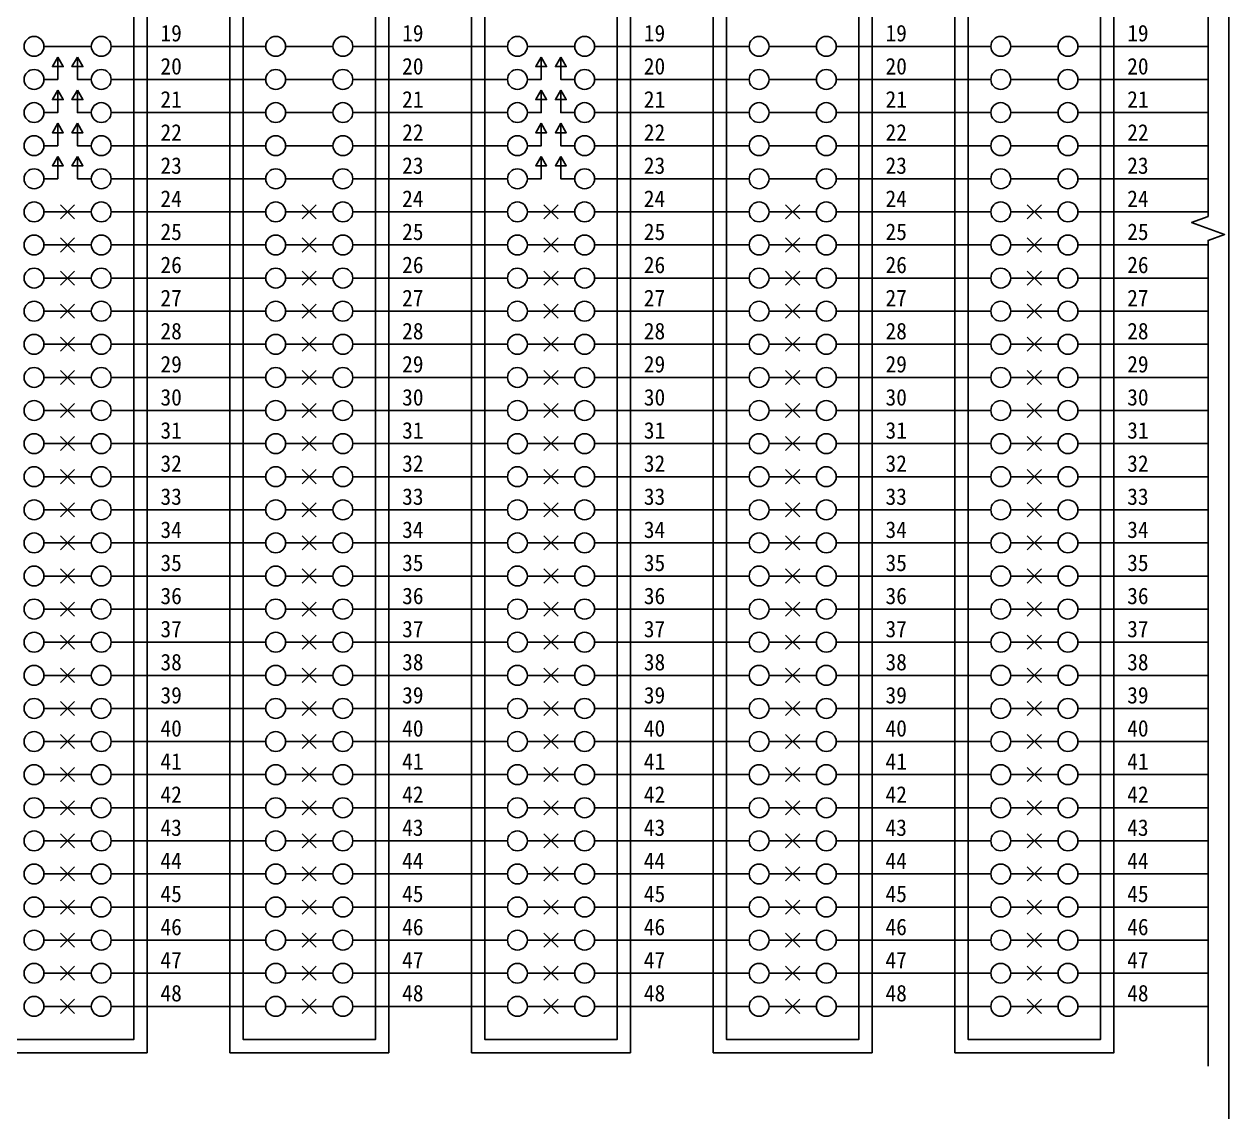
# Model space of a CAD drawing. Extents: x 11696 to 12866, y -1080 to -251.
# Drawn here: x 12647.9 to 12866.2, y -714 to -516.8 of the extents above; entities that cross this region are included whole.
import ezdxf
from ezdxf.enums import TextEntityAlignment as Align

# ---------------------------------------------------------------- set-up
doc = ezdxf.new("R2010")
doc.units = 0
doc.header["$LTSCALE"] = 10
doc.header["$MEASUREMENT"] = 0
for name, color, linetype in [('TN-CABL', 4, 'Continuous'), ('TN-TABL', 3, 'Continuous'), ('TN-TEXT', 3, 'Continuous'), ('TT-MACL', 6, 'Continuous'), ('TX-PAPR', 2, 'Continuous')]:
    doc.layers.add(name, color=color, linetype=linetype)
doc.styles.get("Standard").update_dxf_attribs({"font": 'GulimChe.ttf'})

msp = doc.modelspace()

# ---------------------------------------------------------------- linework, layer by layer
at = {"layer": 'TN-CABL', "flags": 128}
for points in [[(12660.07, -520.85), (12651.48, -520.85)], [(12691.69, -520.85), (12663.67, -520.85)], [(12703.87, -520.85), (12695.28, -520.85)], [(12735.49, -520.85), (12707.47, -520.85)], [(12747.67, -520.85), (12739.08, -520.85)], [(12779.29, -520.85), (12751.27, -520.85)], [(12791.47, -520.85), (12782.88, -520.85)], [(12823.09, -520.85), (12795.07, -520.85)], [(12835.27, -520.85), (12826.68, -520.85)], [(12862.47, -520.85), (12838.87, -520.85)], [(12691.69, -526.85), (12663.67, -526.85)], [(12703.87, -526.85), (12695.28, -526.85)], [(12735.49, -526.85), (12707.47, -526.85)], [(12779.29, -526.85), (12751.27, -526.85)], [(12791.47, -526.85), (12782.88, -526.85)], [(12823.09, -526.85), (12795.07, -526.85)], [(12835.27, -526.85), (12826.68, -526.85)], [(12862.47, -526.85), (12838.87, -526.85)], [(12691.69, -532.85), (12663.67, -532.85)], [(12703.87, -532.85), (12695.28, -532.85)], [(12735.49, -532.85), (12707.47, -532.85)], [(12779.29, -532.85), (12751.27, -532.85)], [(12791.47, -532.85), (12782.88, -532.85)], [(12823.09, -532.85), (12795.07, -532.85)], [(12835.27, -532.85), (12826.68, -532.85)], [(12862.47, -532.85), (12838.87, -532.85)], [(12691.69, -538.85), (12663.67, -538.85)], [(12703.87, -538.85), (12695.28, -538.85)], [(12735.49, -538.85), (12707.47, -538.85)], [(12779.29, -538.85), (12751.27, -538.85)], [(12791.47, -538.85), (12782.88, -538.85)], [(12823.09, -538.85), (12795.07, -538.85)], [(12835.27, -538.85), (12826.68, -538.85)], [(12862.47, -538.85), (12838.87, -538.85)], [(12691.69, -544.85), (12663.67, -544.85)], [(12703.87, -544.85), (12695.28, -544.85)], [(12735.49, -544.85), (12707.47, -544.85)], [(12779.29, -544.85), (12751.27, -544.85)], [(12791.47, -544.85), (12782.88, -544.85)], [(12823.09, -544.85), (12795.07, -544.85)], [(12835.27, -544.85), (12826.68, -544.85)], [(12862.47, -544.85), (12838.87, -544.85)], [(12660.07, -550.85), (12651.48, -550.85)], [(12691.69, -550.85), (12663.67, -550.85)], [(12703.87, -550.85), (12695.28, -550.85)], [(12735.49, -550.85), (12707.47, -550.85)], [(12747.67, -550.85), (12739.08, -550.85)], [(12779.29, -550.85), (12751.27, -550.85)], [(12791.47, -550.85), (12782.88, -550.85)], [(12823.09, -550.85), (12795.07, -550.85)], [(12835.27, -550.85), (12826.68, -550.85)], [(12862.47, -550.85), (12838.87, -550.85)], [(12660.07, -556.85), (12651.48, -556.85)], [(12663.67, -556.85), (12691.69, -556.85)], [(12703.87, -556.85), (12695.28, -556.85)], [(12707.47, -556.85), (12735.49, -556.85)], [(12747.67, -556.85), (12739.08, -556.85)], [(12751.27, -556.85), (12779.29, -556.85)], [(12791.47, -556.85), (12782.88, -556.85)], [(12795.07, -556.85), (12823.09, -556.85)], [(12835.27, -556.85), (12826.68, -556.85)], [(12838.87, -556.85), (12862.47, -556.85)], [(12660.07, -562.85), (12651.48, -562.85)], [(12691.69, -562.85), (12663.67, -562.85)], [(12703.87, -562.85), (12695.28, -562.85)], [(12735.49, -562.85), (12707.47, -562.85)], [(12747.67, -562.85), (12739.08, -562.85)], [(12779.29, -562.85), (12751.27, -562.85)], [(12791.47, -562.85), (12782.88, -562.85)], [(12823.09, -562.85), (12795.07, -562.85)], [(12835.27, -562.85), (12826.68, -562.85)], [(12862.47, -562.85), (12838.87, -562.85)], [(12660.07, -568.85), (12651.48, -568.85)], [(12691.69, -568.85), (12663.67, -568.85)], [(12703.87, -568.85), (12695.28, -568.85)], [(12735.49, -568.85), (12707.47, -568.85)], [(12747.67, -568.85), (12739.08, -568.85)], [(12779.29, -568.85), (12751.27, -568.85)], [(12791.47, -568.85), (12782.88, -568.85)], [(12823.09, -568.85), (12795.07, -568.85)], [(12835.27, -568.85), (12826.68, -568.85)], [(12862.47, -568.85), (12838.87, -568.85)], [(12660.07, -574.85), (12651.48, -574.85)], [(12691.69, -574.85), (12663.67, -574.85)], [(12703.87, -574.85), (12695.28, -574.85)], [(12735.49, -574.85), (12707.47, -574.85)], [(12747.67, -574.85), (12739.08, -574.85)], [(12779.29, -574.85), (12751.27, -574.85)], [(12791.47, -574.85), (12782.88, -574.85)], [(12823.09, -574.85), (12795.07, -574.85)], [(12835.27, -574.85), (12826.68, -574.85)], [(12862.47, -574.85), (12838.87, -574.85)], [(12660.07, -580.85), (12651.48, -580.85)], [(12691.69, -580.85), (12663.67, -580.85)], [(12703.87, -580.85), (12695.28, -580.85)], [(12735.49, -580.85), (12707.47, -580.85)], [(12747.67, -580.85), (12739.08, -580.85)], [(12779.29, -580.85), (12751.27, -580.85)], [(12791.47, -580.85), (12782.88, -580.85)], [(12823.09, -580.85), (12795.07, -580.85)], [(12835.27, -580.85), (12826.68, -580.85)], [(12862.47, -580.85), (12838.87, -580.85)], [(12660.07, -586.85), (12651.48, -586.85)], [(12691.69, -586.85), (12663.67, -586.85)], [(12703.87, -586.85), (12695.28, -586.85)], [(12735.49, -586.85), (12707.47, -586.85)], [(12747.67, -586.85), (12739.08, -586.85)], [(12779.29, -586.85), (12751.27, -586.85)], [(12791.47, -586.85), (12782.88, -586.85)], [(12823.09, -586.85), (12795.07, -586.85)], [(12835.27, -586.85), (12826.68, -586.85)], [(12862.47, -586.85), (12838.87, -586.85)], [(12660.07, -592.85), (12651.48, -592.85)], [(12691.69, -592.85), (12663.67, -592.85)], [(12703.87, -592.85), (12695.28, -592.85)], [(12735.49, -592.85), (12707.47, -592.85)], [(12747.67, -592.85), (12739.08, -592.85)], [(12779.29, -592.85), (12751.27, -592.85)], [(12791.47, -592.85), (12782.88, -592.85)], [(12823.09, -592.85), (12795.07, -592.85)], [(12835.27, -592.85), (12826.68, -592.85)], [(12862.47, -592.85), (12838.87, -592.85)], [(12660.07, -598.85), (12651.48, -598.85)], [(12691.69, -598.85), (12663.67, -598.85)], [(12703.87, -598.85), (12695.28, -598.85)], [(12735.49, -598.85), (12707.47, -598.85)], [(12747.67, -598.85), (12739.08, -598.85)], [(12779.29, -598.85), (12751.27, -598.85)], [(12791.47, -598.85), (12782.88, -598.85)], [(12823.09, -598.85), (12795.07, -598.85)], [(12835.27, -598.85), (12826.68, -598.85)], [(12862.47, -598.85), (12838.87, -598.85)], [(12660.07, -604.85), (12651.48, -604.85)], [(12691.69, -604.85), (12663.67, -604.85)], [(12703.87, -604.85), (12695.28, -604.85)], [(12735.49, -604.85), (12707.47, -604.85)], [(12747.67, -604.85), (12739.08, -604.85)], [(12779.29, -604.85), (12751.27, -604.85)], [(12791.47, -604.85), (12782.88, -604.85)], [(12823.09, -604.85), (12795.07, -604.85)], [(12835.27, -604.85), (12826.68, -604.85)], [(12862.47, -604.85), (12838.87, -604.85)], [(12660.07, -610.85), (12651.48, -610.85)], [(12691.69, -610.85), (12663.67, -610.85)], [(12703.87, -610.85), (12695.28, -610.85)], [(12735.49, -610.85), (12707.47, -610.85)], [(12747.67, -610.85), (12739.08, -610.85)], [(12779.29, -610.85), (12751.27, -610.85)], [(12791.47, -610.85), (12782.88, -610.85)], [(12823.09, -610.85), (12795.07, -610.85)], [(12835.27, -610.85), (12826.68, -610.85)], [(12862.47, -610.85), (12838.87, -610.85)], [(12660.07, -616.85), (12651.48, -616.85)], [(12691.69, -616.85), (12663.67, -616.85)], [(12703.87, -616.85), (12695.28, -616.85)], [(12735.49, -616.85), (12707.47, -616.85)], [(12747.67, -616.85), (12739.08, -616.85)], [(12779.29, -616.85), (12751.27, -616.85)], [(12791.47, -616.85), (12782.88, -616.85)], [(12823.09, -616.85), (12795.07, -616.85)], [(12835.27, -616.85), (12826.68, -616.85)], [(12862.47, -616.85), (12838.87, -616.85)], [(12660.07, -622.85), (12651.48, -622.85)], [(12691.69, -622.85), (12663.67, -622.85)], [(12703.87, -622.85), (12695.28, -622.85)], [(12735.49, -622.85), (12707.47, -622.85)], [(12747.67, -622.85), (12739.08, -622.85)], [(12779.29, -622.85), (12751.27, -622.85)], [(12791.47, -622.85), (12782.88, -622.85)], [(12823.09, -622.85), (12795.07, -622.85)], [(12835.27, -622.85), (12826.68, -622.85)], [(12862.47, -622.85), (12838.87, -622.85)], [(12660.07, -628.85), (12651.48, -628.85)], [(12691.69, -628.85), (12663.67, -628.85)], [(12703.87, -628.85), (12695.28, -628.85)], [(12735.49, -628.85), (12707.47, -628.85)], [(12747.67, -628.85), (12739.08, -628.85)], [(12779.29, -628.85), (12751.27, -628.85)], [(12791.47, -628.85), (12782.88, -628.85)], [(12823.09, -628.85), (12795.07, -628.85)], [(12835.27, -628.85), (12826.68, -628.85)], [(12862.47, -628.85), (12838.87, -628.85)], [(12660.07, -634.85), (12651.48, -634.85)], [(12691.69, -634.85), (12663.67, -634.85)], [(12703.87, -634.85), (12695.28, -634.85)], [(12735.49, -634.85), (12707.47, -634.85)], [(12747.67, -634.85), (12739.08, -634.85)], [(12779.29, -634.85), (12751.27, -634.85)], [(12791.47, -634.85), (12782.88, -634.85)], [(12823.09, -634.85), (12795.07, -634.85)], [(12835.27, -634.85), (12826.68, -634.85)], [(12862.47, -634.85), (12838.87, -634.85)], [(12660.07, -640.85), (12651.48, -640.85)], [(12691.69, -640.85), (12663.67, -640.85)], [(12703.87, -640.85), (12695.28, -640.85)], [(12735.49, -640.85), (12707.47, -640.85)], [(12747.67, -640.85), (12739.08, -640.85)], [(12779.29, -640.85), (12751.27, -640.85)], [(12791.47, -640.85), (12782.88, -640.85)], [(12823.09, -640.85), (12795.07, -640.85)], [(12835.27, -640.85), (12826.68, -640.85)], [(12862.47, -640.85), (12838.87, -640.85)], [(12660.07, -646.85), (12651.48, -646.85)], [(12691.69, -646.85), (12663.67, -646.85)], [(12703.87, -646.85), (12695.28, -646.85)], [(12735.49, -646.85), (12707.47, -646.85)], [(12747.67, -646.85), (12739.08, -646.85)], [(12779.29, -646.85), (12751.27, -646.85)], [(12791.47, -646.85), (12782.88, -646.85)], [(12823.09, -646.85), (12795.07, -646.85)], [(12835.27, -646.85), (12826.68, -646.85)], [(12862.47, -646.85), (12838.87, -646.85)], [(12660.07, -652.85), (12651.48, -652.85)], [(12691.69, -652.85), (12663.67, -652.85)], [(12703.87, -652.85), (12695.28, -652.85)], [(12735.49, -652.85), (12707.47, -652.85)], [(12747.67, -652.85), (12739.08, -652.85)], [(12779.29, -652.85), (12751.27, -652.85)], [(12791.47, -652.85), (12782.88, -652.85)], [(12823.09, -652.85), (12795.07, -652.85)], [(12835.27, -652.85), (12826.68, -652.85)], [(12862.47, -652.85), (12838.87, -652.85)], [(12660.07, -658.85), (12651.48, -658.85)], [(12691.69, -658.85), (12663.67, -658.85)], [(12703.87, -658.85), (12695.28, -658.85)], [(12735.49, -658.85), (12707.47, -658.85)], [(12747.67, -658.85), (12739.08, -658.85)], [(12779.29, -658.85), (12751.27, -658.85)], [(12791.47, -658.85), (12782.88, -658.85)], [(12823.09, -658.85), (12795.07, -658.85)], [(12835.27, -658.85), (12826.68, -658.85)], [(12862.47, -658.85), (12838.87, -658.85)], [(12660.07, -664.85), (12651.48, -664.85)], [(12691.69, -664.85), (12663.67, -664.85)], [(12703.87, -664.85), (12695.28, -664.85)], [(12735.49, -664.85), (12707.47, -664.85)], [(12747.67, -664.85), (12739.08, -664.85)], [(12779.29, -664.85), (12751.27, -664.85)], [(12791.47, -664.85), (12782.88, -664.85)], [(12823.09, -664.85), (12795.07, -664.85)], [(12835.27, -664.85), (12826.68, -664.85)], [(12862.47, -664.85), (12838.87, -664.85)], [(12660.07, -670.85), (12651.48, -670.85)], [(12691.69, -670.85), (12663.67, -670.85)], [(12703.87, -670.85), (12695.28, -670.85)], [(12735.49, -670.85), (12707.47, -670.85)], [(12747.67, -670.85), (12739.08, -670.85)], [(12779.29, -670.85), (12751.27, -670.85)], [(12791.47, -670.85), (12782.88, -670.85)], [(12823.09, -670.85), (12795.07, -670.85)], [(12835.27, -670.85), (12826.68, -670.85)], [(12862.47, -670.85), (12838.87, -670.85)], [(12660.07, -676.85), (12651.48, -676.85)], [(12691.69, -676.85), (12663.67, -676.85)], [(12703.87, -676.85), (12695.28, -676.85)], [(12735.49, -676.85), (12707.47, -676.85)], [(12747.67, -676.85), (12739.08, -676.85)], [(12779.29, -676.85), (12751.27, -676.85)], [(12791.47, -676.85), (12782.88, -676.85)], [(12823.09, -676.85), (12795.07, -676.85)], [(12835.27, -676.85), (12826.68, -676.85)], [(12862.47, -676.85), (12838.87, -676.85)], [(12660.07, -682.85), (12651.48, -682.85)], [(12691.69, -682.85), (12663.67, -682.85)], [(12703.87, -682.85), (12695.28, -682.85)], [(12735.49, -682.85), (12707.47, -682.85)], [(12747.67, -682.85), (12739.08, -682.85)], [(12779.29, -682.85), (12751.27, -682.85)], [(12791.47, -682.85), (12782.88, -682.85)], [(12823.09, -682.85), (12795.07, -682.85)], [(12835.27, -682.85), (12826.68, -682.85)], [(12862.47, -682.85), (12838.87, -682.85)], [(12660.07, -688.85), (12651.48, -688.85)], [(12691.69, -688.85), (12663.67, -688.85)], [(12703.87, -688.85), (12695.28, -688.85)], [(12735.49, -688.85), (12707.47, -688.85)], [(12747.67, -688.85), (12739.08, -688.85)], [(12779.29, -688.85), (12751.27, -688.85)], [(12791.47, -688.85), (12782.88, -688.85)], [(12823.09, -688.85), (12795.07, -688.85)], [(12835.27, -688.85), (12826.68, -688.85)], [(12862.47, -688.85), (12838.87, -688.85)], [(12660.07, -694.85), (12651.48, -694.85)], [(12691.69, -694.85), (12663.67, -694.85)], [(12703.87, -694.85), (12695.28, -694.85)], [(12735.49, -694.85), (12707.47, -694.85)], [(12747.67, -694.85), (12739.08, -694.85)], [(12779.29, -694.85), (12751.27, -694.85)], [(12791.47, -694.85), (12782.88, -694.85)], [(12823.09, -694.85), (12795.07, -694.85)], [(12835.27, -694.85), (12826.68, -694.85)], [(12862.47, -694.85), (12838.87, -694.85)]]:
    msp.add_lwpolyline(points, dxfattribs=at)
at = {"layer": 'TN-CABL', "ltscale": 1.5}
for points in [[(12651.48, -526.85), (12654, -526.85), (12654, -522.79)], [(12660.07, -526.85), (12657.55, -526.85), (12657.55, -522.79)], [(12739.08, -526.85), (12741.6, -526.85), (12741.6, -522.79)], [(12747.67, -526.85), (12745.15, -526.85), (12745.15, -522.79)], [(12651.48, -532.85), (12654, -532.85), (12654, -528.79)], [(12660.07, -532.85), (12657.55, -532.85), (12657.55, -528.79)], [(12739.08, -532.85), (12741.6, -532.85), (12741.6, -528.79)], [(12747.67, -532.85), (12745.15, -532.85), (12745.15, -528.79)], [(12651.48, -538.85), (12654, -538.85), (12654, -534.79)], [(12660.07, -538.85), (12657.55, -538.85), (12657.55, -534.79)], [(12739.08, -538.85), (12741.6, -538.85), (12741.6, -534.79)], [(12747.67, -538.85), (12745.15, -538.85), (12745.15, -534.79)], [(12651.48, -544.85), (12654, -544.85), (12654, -540.79)], [(12660.07, -544.85), (12657.55, -544.85), (12657.55, -540.79)], [(12739.08, -544.85), (12741.6, -544.85), (12741.6, -540.79)], [(12747.67, -544.85), (12745.15, -544.85), (12745.15, -540.79)], [(12654.5, -549.57), (12657.05, -552.12)], [(12657.05, -549.57), (12654.5, -552.12)], [(12698.3, -549.57), (12700.85, -552.12)], [(12700.85, -549.57), (12698.3, -552.12)], [(12742.1, -549.57), (12744.65, -552.12)], [(12744.65, -549.57), (12742.1, -552.12)], [(12785.9, -549.57), (12788.45, -552.12)], [(12788.45, -549.57), (12785.9, -552.12)], [(12829.7, -549.57), (12832.25, -552.12)], [(12832.25, -549.57), (12829.7, -552.12)], [(12654.5, -555.57), (12657.05, -558.12)], [(12657.05, -555.57), (12654.5, -558.12)], [(12698.3, -555.57), (12700.85, -558.12)], [(12700.85, -555.57), (12698.3, -558.12)], [(12742.1, -555.57), (12744.65, -558.12)], [(12744.65, -555.57), (12742.1, -558.12)], [(12785.9, -555.57), (12788.45, -558.12)], [(12788.45, -555.57), (12785.9, -558.12)], [(12829.7, -555.57), (12832.25, -558.12)], [(12832.25, -555.57), (12829.7, -558.12)], [(12654.5, -561.57), (12657.05, -564.12)], [(12657.05, -561.57), (12654.5, -564.12)], [(12698.3, -561.57), (12700.85, -564.12)], [(12700.85, -561.57), (12698.3, -564.12)], [(12742.1, -561.57), (12744.65, -564.12)], [(12744.65, -561.57), (12742.1, -564.12)], [(12785.9, -561.57), (12788.45, -564.12)], [(12788.45, -561.57), (12785.9, -564.12)], [(12829.7, -561.57), (12832.25, -564.12)], [(12832.25, -561.57), (12829.7, -564.12)], [(12654.5, -567.57), (12657.05, -570.12)], [(12657.05, -567.57), (12654.5, -570.12)], [(12698.3, -567.57), (12700.85, -570.12)], [(12700.85, -567.57), (12698.3, -570.12)], [(12742.1, -567.57), (12744.65, -570.12)], [(12744.65, -567.57), (12742.1, -570.12)], [(12785.9, -567.57), (12788.45, -570.12)], [(12788.45, -567.57), (12785.9, -570.12)], [(12829.7, -567.57), (12832.25, -570.12)], [(12832.25, -567.57), (12829.7, -570.12)], [(12654.5, -573.57), (12657.05, -576.12)], [(12657.05, -573.57), (12654.5, -576.12)], [(12698.3, -573.57), (12700.85, -576.12)], [(12700.85, -573.57), (12698.3, -576.12)], [(12742.1, -573.57), (12744.65, -576.12)], [(12744.65, -573.57), (12742.1, -576.12)], [(12785.9, -573.57), (12788.45, -576.12)], [(12788.45, -573.57), (12785.9, -576.12)], [(12829.7, -573.57), (12832.25, -576.12)], [(12832.25, -573.57), (12829.7, -576.12)], [(12654.5, -579.57), (12657.05, -582.12)], [(12657.05, -579.57), (12654.5, -582.12)], [(12698.3, -579.57), (12700.85, -582.12)], [(12700.85, -579.57), (12698.3, -582.12)], [(12742.1, -579.57), (12744.65, -582.12)], [(12744.65, -579.57), (12742.1, -582.12)], [(12785.9, -579.57), (12788.45, -582.12)], [(12788.45, -579.57), (12785.9, -582.12)], [(12829.7, -579.57), (12832.25, -582.12)], [(12832.25, -579.57), (12829.7, -582.12)], [(12654.5, -585.57), (12657.05, -588.12)], [(12657.05, -585.57), (12654.5, -588.12)], [(12698.3, -585.57), (12700.85, -588.12)], [(12700.85, -585.57), (12698.3, -588.12)], [(12742.1, -585.57), (12744.65, -588.12)], [(12744.65, -585.57), (12742.1, -588.12)], [(12785.9, -585.57), (12788.45, -588.12)], [(12788.45, -585.57), (12785.9, -588.12)], [(12829.7, -585.57), (12832.25, -588.12)], [(12832.25, -585.57), (12829.7, -588.12)], [(12654.5, -591.57), (12657.05, -594.12)], [(12657.05, -591.57), (12654.5, -594.12)], [(12698.3, -591.57), (12700.85, -594.12)], [(12700.85, -591.57), (12698.3, -594.12)], [(12742.1, -591.57), (12744.65, -594.12)], [(12744.65, -591.57), (12742.1, -594.12)], [(12785.9, -591.57), (12788.45, -594.12)], [(12788.45, -591.57), (12785.9, -594.12)], [(12829.7, -591.57), (12832.25, -594.12)], [(12832.25, -591.57), (12829.7, -594.12)], [(12654.5, -597.57), (12657.05, -600.12)], [(12657.05, -597.57), (12654.5, -600.12)], [(12698.3, -597.57), (12700.85, -600.12)], [(12700.85, -597.57), (12698.3, -600.12)], [(12742.1, -597.57), (12744.65, -600.12)], [(12744.65, -597.57), (12742.1, -600.12)], [(12785.9, -597.57), (12788.45, -600.12)], [(12788.45, -597.57), (12785.9, -600.12)], [(12829.7, -597.57), (12832.25, -600.12)], [(12832.25, -597.57), (12829.7, -600.12)], [(12654.5, -603.57), (12657.05, -606.12)], [(12657.05, -603.57), (12654.5, -606.12)], [(12698.3, -603.57), (12700.85, -606.12)], [(12700.85, -603.57), (12698.3, -606.12)], [(12742.1, -603.57), (12744.65, -606.12)], [(12744.65, -603.57), (12742.1, -606.12)], [(12785.9, -603.57), (12788.45, -606.12)], [(12788.45, -603.57), (12785.9, -606.12)], [(12829.7, -603.57), (12832.25, -606.12)], [(12832.25, -603.57), (12829.7, -606.12)], [(12654.5, -609.57), (12657.05, -612.12)], [(12657.05, -609.57), (12654.5, -612.12)], [(12698.3, -609.57), (12700.85, -612.12)], [(12700.85, -609.57), (12698.3, -612.12)], [(12742.1, -609.57), (12744.65, -612.12)], [(12744.65, -609.57), (12742.1, -612.12)], [(12785.9, -609.57), (12788.45, -612.12)], [(12788.45, -609.57), (12785.9, -612.12)], [(12829.7, -609.57), (12832.25, -612.12)], [(12832.25, -609.57), (12829.7, -612.12)], [(12654.5, -615.57), (12657.05, -618.12)], [(12657.05, -615.57), (12654.5, -618.12)], [(12698.3, -615.57), (12700.85, -618.12)], [(12700.85, -615.57), (12698.3, -618.12)], [(12742.1, -615.57), (12744.65, -618.12)], [(12744.65, -615.57), (12742.1, -618.12)], [(12785.9, -615.57), (12788.45, -618.12)], [(12788.45, -615.57), (12785.9, -618.12)], [(12829.7, -615.57), (12832.25, -618.12)], [(12832.25, -615.57), (12829.7, -618.12)], [(12654.5, -621.57), (12657.05, -624.12)], [(12657.05, -621.57), (12654.5, -624.12)], [(12698.3, -621.57), (12700.85, -624.12)], [(12700.85, -621.57), (12698.3, -624.12)], [(12742.1, -621.57), (12744.65, -624.12)], [(12744.65, -621.57), (12742.1, -624.12)], [(12785.9, -621.57), (12788.45, -624.12)], [(12788.45, -621.57), (12785.9, -624.12)], [(12829.7, -621.57), (12832.25, -624.12)], [(12832.25, -621.57), (12829.7, -624.12)], [(12654.5, -627.57), (12657.05, -630.12)], [(12657.05, -627.57), (12654.5, -630.12)], [(12698.3, -627.57), (12700.85, -630.12)], [(12700.85, -627.57), (12698.3, -630.12)], [(12742.1, -627.57), (12744.65, -630.12)], [(12744.65, -627.57), (12742.1, -630.12)], [(12785.9, -627.57), (12788.45, -630.12)], [(12788.45, -627.57), (12785.9, -630.12)], [(12829.7, -627.57), (12832.25, -630.12)], [(12832.25, -627.57), (12829.7, -630.12)], [(12654.5, -633.57), (12657.05, -636.12)], [(12657.05, -633.57), (12654.5, -636.12)], [(12698.3, -633.57), (12700.85, -636.12)], [(12700.85, -633.57), (12698.3, -636.12)], [(12742.1, -633.57), (12744.65, -636.12)], [(12744.65, -633.57), (12742.1, -636.12)], [(12785.9, -633.57), (12788.45, -636.12)], [(12788.45, -633.57), (12785.9, -636.12)], [(12829.7, -633.57), (12832.25, -636.12)], [(12832.25, -633.57), (12829.7, -636.12)], [(12654.5, -639.57), (12657.05, -642.12)], [(12657.05, -639.57), (12654.5, -642.12)], [(12698.3, -639.57), (12700.85, -642.12)], [(12700.85, -639.57), (12698.3, -642.12)], [(12742.1, -639.57), (12744.65, -642.12)], [(12744.65, -639.57), (12742.1, -642.12)], [(12785.9, -639.57), (12788.45, -642.12)], [(12788.45, -639.57), (12785.9, -642.12)], [(12829.7, -639.57), (12832.25, -642.12)], [(12832.25, -639.57), (12829.7, -642.12)], [(12654.5, -645.57), (12657.05, -648.12)], [(12657.05, -645.57), (12654.5, -648.12)], [(12698.3, -645.57), (12700.85, -648.12)], [(12700.85, -645.57), (12698.3, -648.12)], [(12742.1, -645.57), (12744.65, -648.12)], [(12744.65, -645.57), (12742.1, -648.12)], [(12785.9, -645.57), (12788.45, -648.12)], [(12788.45, -645.57), (12785.9, -648.12)], [(12829.7, -645.57), (12832.25, -648.12)], [(12832.25, -645.57), (12829.7, -648.12)], [(12654.5, -651.57), (12657.05, -654.12)], [(12657.05, -651.57), (12654.5, -654.12)], [(12698.3, -651.57), (12700.85, -654.12)], [(12700.85, -651.57), (12698.3, -654.12)], [(12742.1, -651.57), (12744.65, -654.12)], [(12744.65, -651.57), (12742.1, -654.12)], [(12785.9, -651.57), (12788.45, -654.12)], [(12788.45, -651.57), (12785.9, -654.12)], [(12829.7, -651.57), (12832.25, -654.12)], [(12832.25, -651.57), (12829.7, -654.12)], [(12654.5, -657.57), (12657.05, -660.12)], [(12657.05, -657.57), (12654.5, -660.12)], [(12698.3, -657.57), (12700.85, -660.12)], [(12700.85, -657.57), (12698.3, -660.12)], [(12742.1, -657.57), (12744.65, -660.12)], [(12744.65, -657.57), (12742.1, -660.12)], [(12785.9, -657.57), (12788.45, -660.12)], [(12788.45, -657.57), (12785.9, -660.12)], [(12829.7, -657.57), (12832.25, -660.12)], [(12832.25, -657.57), (12829.7, -660.12)], [(12654.5, -663.57), (12657.05, -666.12)], [(12657.05, -663.57), (12654.5, -666.12)], [(12698.3, -663.57), (12700.85, -666.12)], [(12700.85, -663.57), (12698.3, -666.12)], [(12742.1, -663.57), (12744.65, -666.12)], [(12744.65, -663.57), (12742.1, -666.12)], [(12785.9, -663.57), (12788.45, -666.12)], [(12788.45, -663.57), (12785.9, -666.12)], [(12829.7, -663.57), (12832.25, -666.12)], [(12832.25, -663.57), (12829.7, -666.12)], [(12654.5, -669.57), (12657.05, -672.12)], [(12657.05, -669.57), (12654.5, -672.12)], [(12698.3, -669.57), (12700.85, -672.12)], [(12700.85, -669.57), (12698.3, -672.12)], [(12742.1, -669.57), (12744.65, -672.12)], [(12744.65, -669.57), (12742.1, -672.12)], [(12785.9, -669.57), (12788.45, -672.12)], [(12788.45, -669.57), (12785.9, -672.12)], [(12829.7, -669.57), (12832.25, -672.12)], [(12832.25, -669.57), (12829.7, -672.12)], [(12654.5, -675.57), (12657.05, -678.12)], [(12657.05, -675.57), (12654.5, -678.12)], [(12698.3, -675.57), (12700.85, -678.12)], [(12700.85, -675.57), (12698.3, -678.12)], [(12742.1, -675.57), (12744.65, -678.12)], [(12744.65, -675.57), (12742.1, -678.12)], [(12785.9, -675.57), (12788.45, -678.12)], [(12788.45, -675.57), (12785.9, -678.12)], [(12829.7, -675.57), (12832.25, -678.12)], [(12832.25, -675.57), (12829.7, -678.12)], [(12654.5, -681.57), (12657.05, -684.12)], [(12657.05, -681.57), (12654.5, -684.12)], [(12698.3, -681.57), (12700.85, -684.12)], [(12700.85, -681.57), (12698.3, -684.12)], [(12742.1, -681.57), (12744.65, -684.12)], [(12744.65, -681.57), (12742.1, -684.12)], [(12785.9, -681.57), (12788.45, -684.12)], [(12788.45, -681.57), (12785.9, -684.12)], [(12829.7, -681.57), (12832.25, -684.12)], [(12832.25, -681.57), (12829.7, -684.12)], [(12654.5, -687.57), (12657.05, -690.12)], [(12657.05, -687.57), (12654.5, -690.12)], [(12698.3, -687.57), (12700.85, -690.12)], [(12700.85, -687.57), (12698.3, -690.12)], [(12742.1, -687.57), (12744.65, -690.12)], [(12744.65, -687.57), (12742.1, -690.12)], [(12785.9, -687.57), (12788.45, -690.12)], [(12788.45, -687.57), (12785.9, -690.12)], [(12829.7, -687.57), (12832.25, -690.12)], [(12832.25, -687.57), (12829.7, -690.12)], [(12654.5, -693.57), (12657.05, -696.12)], [(12657.05, -693.57), (12654.5, -696.12)], [(12698.3, -693.57), (12700.85, -696.12)], [(12700.85, -693.57), (12698.3, -696.12)], [(12742.1, -693.57), (12744.65, -696.12)], [(12744.65, -693.57), (12742.1, -696.12)], [(12785.9, -693.57), (12788.45, -696.12)], [(12788.45, -693.57), (12785.9, -696.12)], [(12829.7, -693.57), (12832.25, -696.12)], [(12832.25, -693.57), (12829.7, -696.12)]]:
    msp.add_lwpolyline(points, dxfattribs=at)
for points in [[(12654, -522.79), (12653.02, -524.5), (12654.99, -524.5)], [(12657.55, -522.79), (12658.54, -524.5), (12656.57, -524.5)], [(12741.6, -522.79), (12740.62, -524.5), (12742.59, -524.5)], [(12745.15, -522.79), (12746.14, -524.5), (12744.17, -524.5)], [(12654, -528.79), (12653.02, -530.5), (12654.99, -530.5)], [(12657.55, -528.79), (12658.54, -530.5), (12656.57, -530.5)], [(12741.6, -528.79), (12740.62, -530.5), (12742.59, -530.5)], [(12745.15, -528.79), (12746.14, -530.5), (12744.17, -530.5)], [(12654, -534.79), (12653.02, -536.5), (12654.99, -536.5)], [(12657.55, -534.79), (12658.54, -536.5), (12656.57, -536.5)], [(12741.6, -534.79), (12740.62, -536.5), (12742.59, -536.5)], [(12745.15, -534.79), (12746.14, -536.5), (12744.17, -536.5)], [(12654, -540.79), (12653.02, -542.5), (12654.99, -542.5)], [(12657.55, -540.79), (12658.54, -542.5), (12656.57, -542.5)], [(12741.6, -540.79), (12740.62, -542.5), (12742.59, -542.5)], [(12745.15, -540.79), (12746.14, -542.5), (12744.17, -542.5)]]:
    msp.add_lwpolyline(points, close=True, dxfattribs=at)
at = {"layer": 'TN-TABL'}
for points in [[(12641.38, -404.45), (12670.18, -404.45), (12670.18, -703.25), (12641.38, -703.25)], [(12685.18, -404.45), (12713.98, -404.45), (12713.98, -703.25), (12685.18, -703.25)], [(12728.98, -404.45), (12757.78, -404.45), (12757.78, -703.25), (12728.98, -703.25)], [(12772.78, -404.45), (12801.58, -404.45), (12801.58, -703.25), (12772.78, -703.25)], [(12816.58, -404.45), (12845.38, -404.45), (12845.38, -703.25), (12816.58, -703.25)], [(12643.78, -406.85), (12667.78, -406.85), (12667.78, -700.85), (12643.78, -700.85)], [(12687.58, -406.85), (12711.58, -406.85), (12711.58, -700.85), (12687.58, -700.85)], [(12731.38, -406.85), (12755.38, -406.85), (12755.38, -700.85), (12731.38, -700.85)], [(12775.18, -406.85), (12799.18, -406.85), (12799.18, -700.85), (12775.18, -700.85)], [(12818.98, -406.85), (12842.98, -406.85), (12842.98, -700.85), (12818.98, -700.85)]]:
    msp.add_lwpolyline(points, close=True, dxfattribs=at)
at = {"layer": 'TN-TABL', "ltscale": 0.6}
for centre in [(12649.69, -520.85), (12661.87, -520.85), (12693.49, -520.85), (12705.67, -520.85), (12737.29, -520.85), (12749.47, -520.85), (12781.09, -520.85), (12793.27, -520.85), (12824.89, -520.85), (12837.07, -520.85), (12649.69, -526.85), (12661.87, -526.85), (12693.49, -526.85), (12705.67, -526.85), (12737.29, -526.85), (12749.47, -526.85), (12781.09, -526.85), (12793.27, -526.85), (12824.89, -526.85), (12837.07, -526.85), (12649.69, -532.85), (12661.87, -532.85), (12693.49, -532.85), (12705.67, -532.85), (12737.29, -532.85), (12749.47, -532.85), (12781.09, -532.85), (12793.27, -532.85), (12824.89, -532.85), (12837.07, -532.85), (12649.69, -538.85), (12661.87, -538.85), (12693.49, -538.85), (12705.67, -538.85), (12737.29, -538.85), (12749.47, -538.85), (12781.09, -538.85), (12793.27, -538.85), (12824.89, -538.85), (12837.07, -538.85), (12649.69, -544.85), (12661.87, -544.85), (12693.49, -544.85), (12705.67, -544.85), (12737.29, -544.85), (12749.47, -544.85), (12781.09, -544.85), (12793.27, -544.85), (12824.89, -544.85), (12837.07, -544.85), (12649.69, -550.85), (12661.87, -550.85), (12693.49, -550.85), (12705.67, -550.85), (12737.29, -550.85), (12749.47, -550.85), (12781.09, -550.85), (12793.27, -550.85), (12824.89, -550.85), (12837.07, -550.85), (12649.69, -556.85), (12661.87, -556.85), (12693.49, -556.85), (12705.67, -556.85), (12737.29, -556.85), (12749.47, -556.85), (12781.09, -556.85), (12793.27, -556.85), (12824.89, -556.85), (12837.07, -556.85), (12649.69, -562.85), (12661.87, -562.85), (12693.49, -562.85), (12705.67, -562.85), (12737.29, -562.85), (12749.47, -562.85), (12781.09, -562.85), (12793.27, -562.85), (12824.89, -562.85), (12837.07, -562.85), (12649.69, -568.85), (12661.87, -568.85), (12693.49, -568.85), (12705.67, -568.85), (12737.29, -568.85), (12749.47, -568.85), (12781.09, -568.85), (12793.27, -568.85), (12824.89, -568.85), (12837.07, -568.85), (12649.69, -574.85), (12661.87, -574.85), (12693.49, -574.85), (12705.67, -574.85), (12737.29, -574.85), (12749.47, -574.85), (12781.09, -574.85), (12793.27, -574.85), (12824.89, -574.85), (12837.07, -574.85), (12649.69, -580.85), (12661.87, -580.85), (12693.49, -580.85), (12705.67, -580.85), (12737.29, -580.85), (12749.47, -580.85), (12781.09, -580.85), (12793.27, -580.85), (12824.89, -580.85), (12837.07, -580.85), (12649.69, -586.85), (12661.87, -586.85), (12693.49, -586.85), (12705.67, -586.85), (12737.29, -586.85), (12749.47, -586.85), (12781.09, -586.85), (12793.27, -586.85), (12824.89, -586.85), (12837.07, -586.85), (12649.69, -592.85), (12661.87, -592.85), (12693.49, -592.85), (12705.67, -592.85), (12737.29, -592.85), (12749.47, -592.85), (12781.09, -592.85), (12793.27, -592.85), (12824.89, -592.85), (12837.07, -592.85), (12649.69, -598.85), (12661.87, -598.85), (12693.49, -598.85), (12705.67, -598.85), (12737.29, -598.85), (12749.47, -598.85), (12781.09, -598.85), (12793.27, -598.85), (12824.89, -598.85), (12837.07, -598.85), (12649.69, -604.85), (12661.87, -604.85), (12693.49, -604.85), (12705.67, -604.85), (12737.29, -604.85), (12749.47, -604.85), (12781.09, -604.85), (12793.27, -604.85), (12824.89, -604.85), (12837.07, -604.85), (12649.69, -610.85), (12661.87, -610.85), (12693.49, -610.85), (12705.67, -610.85), (12737.29, -610.85), (12749.47, -610.85), (12781.09, -610.85), (12793.27, -610.85), (12824.89, -610.85), (12837.07, -610.85), (12649.69, -616.85), (12661.87, -616.85), (12693.49, -616.85), (12705.67, -616.85), (12737.29, -616.85), (12749.47, -616.85), (12781.09, -616.85), (12793.27, -616.85), (12824.89, -616.85), (12837.07, -616.85), (12649.69, -622.85), (12661.87, -622.85), (12693.49, -622.85), (12705.67, -622.85), (12737.29, -622.85), (12749.47, -622.85), (12781.09, -622.85), (12793.27, -622.85), (12824.89, -622.85), (12837.07, -622.85), (12649.69, -628.85), (12661.87, -628.85), (12693.49, -628.85), (12705.67, -628.85), (12737.29, -628.85), (12749.47, -628.85), (12781.09, -628.85), (12793.27, -628.85), (12824.89, -628.85), (12837.07, -628.85), (12649.69, -634.85), (12661.87, -634.85), (12693.49, -634.85), (12705.67, -634.85), (12737.29, -634.85), (12749.47, -634.85), (12781.09, -634.85), (12793.27, -634.85), (12824.89, -634.85), (12837.07, -634.85), (12649.69, -640.85), (12661.87, -640.85), (12693.49, -640.85), (12705.67, -640.85), (12737.29, -640.85), (12749.47, -640.85), (12781.09, -640.85), (12793.27, -640.85), (12824.89, -640.85), (12837.07, -640.85), (12649.69, -646.85), (12661.87, -646.85), (12693.49, -646.85), (12705.67, -646.85), (12737.29, -646.85), (12749.47, -646.85), (12781.09, -646.85), (12793.27, -646.85), (12824.89, -646.85), (12837.07, -646.85), (12649.69, -652.85), (12661.87, -652.85), (12693.49, -652.85), (12705.67, -652.85), (12737.29, -652.85), (12749.47, -652.85), (12781.09, -652.85), (12793.27, -652.85), (12824.89, -652.85), (12837.07, -652.85), (12649.69, -658.85), (12661.87, -658.85), (12693.49, -658.85), (12705.67, -658.85), (12737.29, -658.85), (12749.47, -658.85), (12781.09, -658.85), (12793.27, -658.85), (12824.89, -658.85), (12837.07, -658.85), (12649.69, -664.85), (12661.87, -664.85), (12693.49, -664.85), (12705.67, -664.85), (12737.29, -664.85), (12749.47, -664.85), (12781.09, -664.85), (12793.27, -664.85), (12824.89, -664.85), (12837.07, -664.85), (12649.69, -670.85), (12661.87, -670.85), (12693.49, -670.85), (12705.67, -670.85), (12737.29, -670.85), (12749.47, -670.85), (12781.09, -670.85), (12793.27, -670.85), (12824.89, -670.85), (12837.07, -670.85), (12649.69, -676.85), (12661.87, -676.85), (12693.49, -676.85), (12705.67, -676.85), (12737.29, -676.85), (12749.47, -676.85), (12781.09, -676.85), (12793.27, -676.85), (12824.89, -676.85), (12837.07, -676.85), (12649.69, -682.85), (12661.87, -682.85), (12693.49, -682.85), (12705.67, -682.85), (12737.29, -682.85), (12749.47, -682.85), (12781.09, -682.85), (12793.27, -682.85), (12824.89, -682.85), (12837.07, -682.85), (12649.69, -688.85), (12661.87, -688.85), (12693.49, -688.85), (12705.67, -688.85), (12737.29, -688.85), (12749.47, -688.85), (12781.09, -688.85), (12793.27, -688.85), (12824.89, -688.85), (12837.07, -688.85), (12649.69, -694.85), (12661.87, -694.85), (12693.49, -694.85), (12705.67, -694.85), (12737.29, -694.85), (12749.47, -694.85), (12781.09, -694.85), (12793.27, -694.85), (12824.89, -694.85), (12837.07, -694.85)]:
    msp.add_circle(centre, 1.8, dxfattribs=at)
at = {"layer": 'TT-MACL', "linetype": 'Continuous'}
msp.add_lwpolyline([(12862.47, -705.69), (12862.47, -556.02), (12865.46, -554.93), (12859.48, -552.76), (12862.47, -551.67), (12862.47, -402)], dxfattribs=at)
at = {"layer": 'TX-PAPR'}
msp.add_lwpolyline([(12866.23, -1079.94), (11696.11, -1079.94), (11696.11, -321.42), (12866.23, -321.42)], close=True, dxfattribs=at)

# ---------------------------------------------------------------- texts
at = {"layer": 'TN-TEXT'}
for s, p in [('19', (12674.54, -518.45)), ('19', (12718.34, -518.45)), ('19', (12762.14, -518.45)), ('19', (12805.94, -518.45)), ('19', (12849.74, -518.45)), ('20', (12674.54, -524.45)), ('20', (12718.34, -524.45)), ('20', (12762.14, -524.45)), ('20', (12805.94, -524.45)), ('20', (12849.74, -524.45)), ('21', (12674.54, -530.45)), ('21', (12718.34, -530.45)), ('21', (12762.14, -530.45)), ('21', (12805.94, -530.45)), ('21', (12849.74, -530.45)), ('22', (12674.54, -536.45)), ('22', (12718.34, -536.45)), ('22', (12762.14, -536.45)), ('22', (12805.94, -536.45)), ('22', (12849.74, -536.45)), ('23', (12674.54, -542.45)), ('23', (12718.34, -542.45)), ('23', (12762.14, -542.45)), ('23', (12805.94, -542.45)), ('23', (12849.74, -542.45)), ('24', (12674.54, -548.45)), ('24', (12718.34, -548.45)), ('24', (12762.14, -548.45)), ('24', (12805.94, -548.45)), ('24', (12849.74, -548.45)), ('25', (12674.54, -554.45)), ('25', (12718.34, -554.45)), ('25', (12762.14, -554.45)), ('25', (12805.94, -554.45)), ('25', (12849.74, -554.45)), ('26', (12674.54, -560.45)), ('26', (12718.34, -560.45)), ('26', (12762.14, -560.45)), ('26', (12805.94, -560.45)), ('26', (12849.74, -560.45)), ('27', (12674.54, -566.45)), ('27', (12718.34, -566.45)), ('27', (12762.14, -566.45)), ('27', (12805.94, -566.45)), ('27', (12849.74, -566.45)), ('28', (12674.54, -572.45)), ('28', (12718.34, -572.45)), ('28', (12762.14, -572.45)), ('28', (12805.94, -572.45)), ('28', (12849.74, -572.45)), ('29', (12674.54, -578.45)), ('29', (12718.34, -578.45)), ('29', (12762.14, -578.45)), ('29', (12805.94, -578.45)), ('29', (12849.74, -578.45)), ('30', (12674.54, -584.45)), ('30', (12718.34, -584.45)), ('30', (12762.14, -584.45)), ('30', (12805.94, -584.45)), ('30', (12849.74, -584.45)), ('31', (12674.54, -590.45)), ('31', (12718.34, -590.45)), ('31', (12762.14, -590.45)), ('31', (12805.94, -590.45)), ('31', (12849.74, -590.45)), ('32', (12674.54, -596.45)), ('32', (12718.34, -596.45)), ('32', (12762.14, -596.45)), ('32', (12805.94, -596.45)), ('32', (12849.74, -596.45)), ('33', (12674.54, -602.45)), ('33', (12718.34, -602.45)), ('33', (12762.14, -602.45)), ('33', (12805.94, -602.45)), ('33', (12849.74, -602.45)), ('34', (12674.54, -608.45)), ('34', (12718.34, -608.45)), ('34', (12762.14, -608.45)), ('34', (12805.94, -608.45)), ('34', (12849.74, -608.45)), ('35', (12674.54, -614.45)), ('35', (12718.34, -614.45)), ('35', (12762.14, -614.45)), ('35', (12805.94, -614.45)), ('35', (12849.74, -614.45)), ('36', (12674.54, -620.45)), ('36', (12718.34, -620.45)), ('36', (12762.14, -620.45)), ('36', (12805.94, -620.45)), ('36', (12849.74, -620.45)), ('37', (12674.54, -626.45)), ('37', (12718.34, -626.45)), ('37', (12762.14, -626.45)), ('37', (12805.94, -626.45)), ('37', (12849.74, -626.45)), ('38', (12674.54, -632.45)), ('38', (12718.34, -632.45)), ('38', (12762.14, -632.45)), ('38', (12805.94, -632.45)), ('38', (12849.74, -632.45)), ('39', (12674.54, -638.45)), ('39', (12718.34, -638.45)), ('39', (12762.14, -638.45)), ('39', (12805.94, -638.45)), ('39', (12849.74, -638.45)), ('40', (12674.54, -644.45)), ('40', (12718.34, -644.45)), ('40', (12762.14, -644.45)), ('40', (12805.94, -644.45)), ('40', (12849.74, -644.45)), ('41', (12674.54, -650.45)), ('41', (12718.34, -650.45)), ('41', (12762.14, -650.45)), ('41', (12805.94, -650.45)), ('41', (12849.74, -650.45)), ('42', (12674.54, -656.45)), ('42', (12718.34, -656.45)), ('42', (12762.14, -656.45)), ('42', (12805.94, -656.45)), ('42', (12849.74, -656.45)), ('43', (12674.54, -662.45)), ('43', (12718.34, -662.45)), ('43', (12762.14, -662.45)), ('43', (12805.94, -662.45)), ('43', (12849.74, -662.45)), ('44', (12674.54, -668.45)), ('44', (12718.34, -668.45)), ('44', (12762.14, -668.45)), ('44', (12805.94, -668.45)), ('44', (12849.74, -668.45)), ('45', (12674.54, -674.45)), ('45', (12718.34, -674.45)), ('45', (12762.14, -674.45)), ('45', (12805.94, -674.45)), ('45', (12849.74, -674.45)), ('46', (12674.54, -680.45)), ('46', (12718.34, -680.45)), ('46', (12762.14, -680.45)), ('46', (12805.94, -680.45)), ('46', (12849.74, -680.45)), ('47', (12674.54, -686.45)), ('47', (12718.34, -686.45)), ('47', (12762.14, -686.45)), ('47', (12805.94, -686.45)), ('47', (12849.74, -686.45)), ('48', (12674.54, -692.45)), ('48', (12718.34, -692.45)), ('48', (12762.14, -692.45)), ('48', (12805.94, -692.45)), ('48', (12849.74, -692.45))]:
    msp.add_text(s, height=3, dxfattribs=at).set_placement(p, align=Align.MIDDLE_CENTER)

doc.saveas('drawing.dxf')
